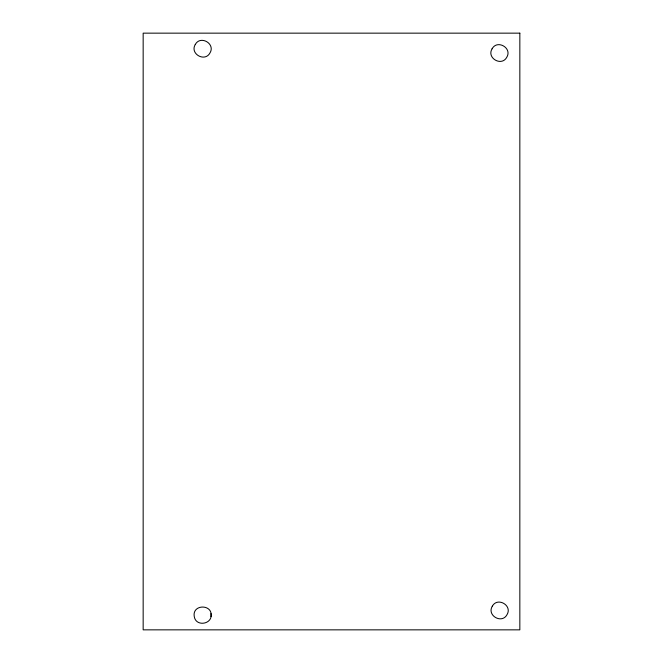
<?xml version="1.0" encoding="UTF-8"?>
<svg xmlns="http://www.w3.org/2000/svg" width="663" height="663" viewBox="0 0 663 663"><rect width="100%" height="100%" fill="white"/><g stroke="black" fill="none" stroke-linecap="round" stroke-linejoin="round"><path stroke-width="0.99" d="M210.975 616.549C213.337 603.894 191.905 603.894 194.267 616.549C195.842 627.297 213.179 624.239 210.975 613.606M195.278 44.487C189.568 53.728 204.817 62.529 209.972 52.965C215.682 43.725 200.425 34.915 195.278 44.487M492.087 48.789C486.377 58.037 501.626 66.839 506.772 57.275C512.482 48.034 497.233 39.225 492.087 48.789M492.302 606.214C486.592 615.463 501.85 624.264 506.996 614.7C512.706 605.46 497.457 596.65 492.302 606.214M519.842 33.15L143.158 33.15L143.158 629.85L519.842 629.85L519.842 33.15"/></g></svg>
